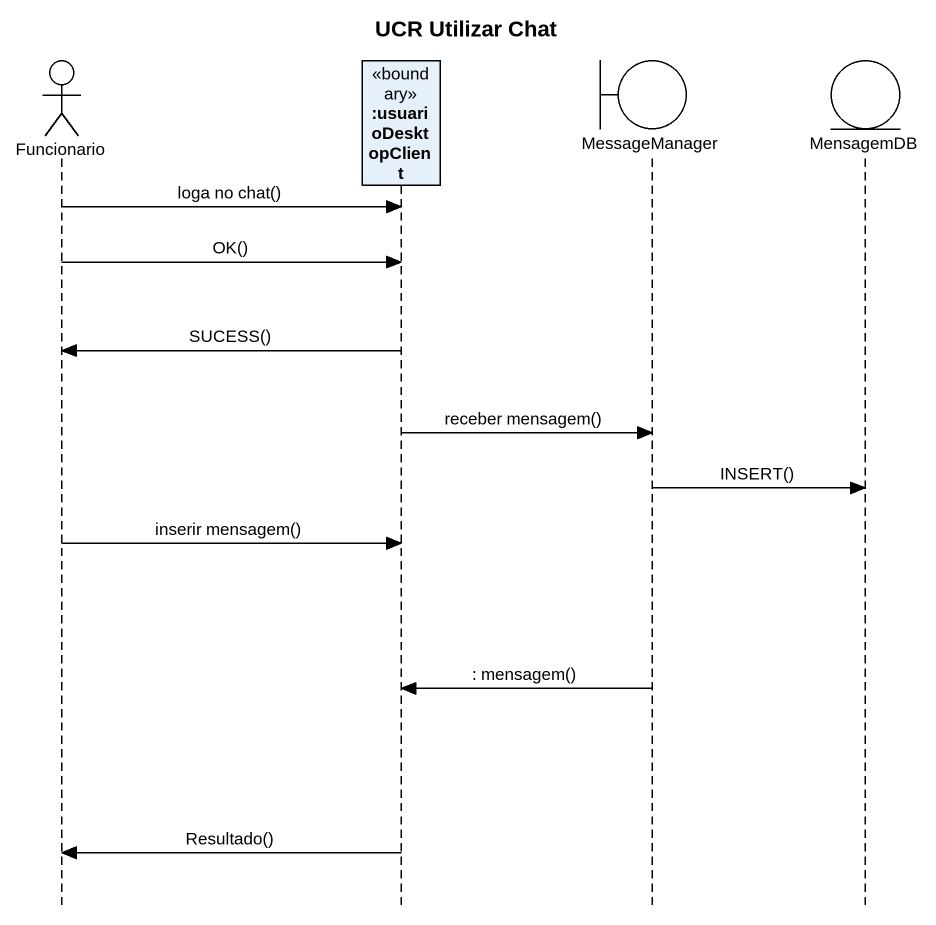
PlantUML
@startuml
title UCR Utilizar Chat
hide footbox
actor Funcionario
participant ":usuarioDesktopClient" as usuarioDesktopClient <<boundary>>
boundary MessageManager
entity MensagemDB

Funcionario -> usuarioDesktopClient : loga no chat()
Funcionario -> usuarioDesktopClient : OK()
usuarioDesktopClient -> Funcionario : SUCESS()
usuarioDesktopClient -> MessageManager : receber mensagem()
MessageManager -> MensagemDB : INSERT()
Funcionario -> usuarioDesktopClient : inserir mensagem()
MessageManager -> usuarioDesktopClient : : mensagem()
usuarioDesktopClient -> Funcionario : Resultado()
@enduml
